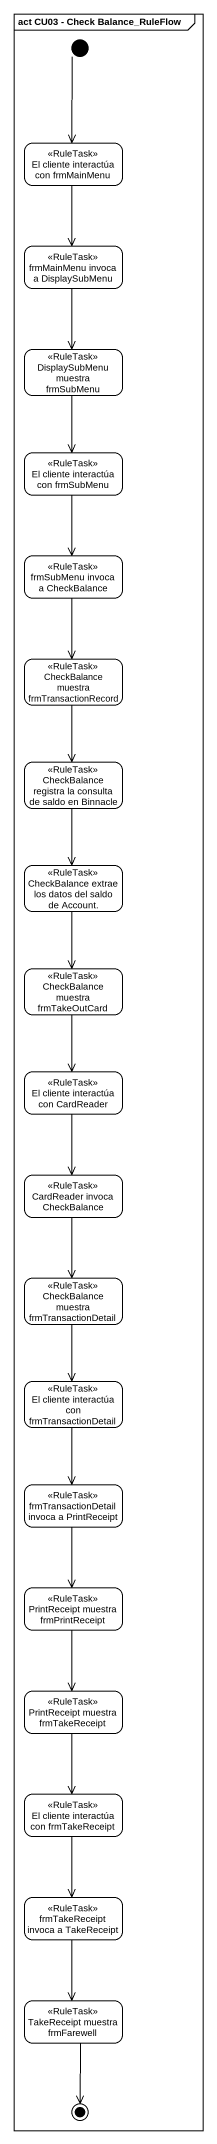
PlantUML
@startuml
mainframe act CU03 - Check Balance_RuleFlow
hide empty description
state "El cliente interactúa con frmMainMenu" as El_cliente_interactúa_con <<RuleTask>>
state "frmMainMenu invoca a DisplaySubMenu" as frmMainMenu_invoca_a <<RuleTask>>
state "DisplaySubMenu muestra frmSubMenu" as DisplaySubMenu_muestra <<RuleTask>>
state "El cliente interactúa con frmSubMenu" as El_cliente_interactúa_con_2 <<RuleTask>>
state "frmSubMenu invoca a CheckBalance" as frmSubMenu_invoca_a <<RuleTask>>
state "CheckBalance muestra frmTransactionRecord" as CheckBalance_muestra <<RuleTask>>
state "CheckBalance registra la consulta de saldo en Binnacle" as CheckBalance_registra_la <<RuleTask>>
state "CheckBalance extrae los datos del saldo de Account." as CheckBalance_extrae_los <<RuleTask>>
state "CheckBalance muestra frmTakeOutCard" as CheckBalance_muestra_2 <<RuleTask>>
state "El cliente interactúa con CardReader" as El_cliente_interactúa_con_3 <<RuleTask>>
state "CardReader invoca CheckBalance" as CardReader_invoca <<RuleTask>>
state "CheckBalance muestra frmTransactionDetail" as CheckBalance_muestra_3 <<RuleTask>>
state "El cliente interactúa con frmTransactionDetail" as El_cliente_interactúa_con_4 <<RuleTask>>
state "frmTransactionDetail invoca a PrintReceipt" as frmTransactionDetail_invoca <<RuleTask>>
state "PrintReceipt muestra frmPrintReceipt" as PrintReceipt_muestra <<RuleTask>>
state "PrintReceipt muestra frmTakeReceipt" as PrintReceipt_muestra_2 <<RuleTask>>
state "El cliente interactúa con frmTakeReceipt" as El_cliente_interactúa_con_5 <<RuleTask>>
state "frmTakeReceipt invoca a TakeReceipt" as frmTakeReceipt_invoca_a <<RuleTask>>
state "TakeReceipt muestra frmFarewell" as TakeReceipt_muestra <<RuleTask>>
[*] --> El_cliente_interactúa_con
El_cliente_interactúa_con --> frmMainMenu_invoca_a
frmMainMenu_invoca_a --> DisplaySubMenu_muestra
DisplaySubMenu_muestra --> El_cliente_interactúa_con_2
El_cliente_interactúa_con_2 --> frmSubMenu_invoca_a
frmSubMenu_invoca_a --> CheckBalance_muestra
CheckBalance_muestra --> CheckBalance_registra_la
CheckBalance_registra_la --> CheckBalance_extrae_los
CheckBalance_extrae_los --> CheckBalance_muestra_2
CheckBalance_muestra_2 --> El_cliente_interactúa_con_3
El_cliente_interactúa_con_3 --> CardReader_invoca
CardReader_invoca --> CheckBalance_muestra_3
CheckBalance_muestra_3 --> El_cliente_interactúa_con_4
El_cliente_interactúa_con_4 --> frmTransactionDetail_invoca
frmTransactionDetail_invoca --> PrintReceipt_muestra
PrintReceipt_muestra --> PrintReceipt_muestra_2
PrintReceipt_muestra_2 --> El_cliente_interactúa_con_5
El_cliente_interactúa_con_5 --> frmTakeReceipt_invoca_a
frmTakeReceipt_invoca_a --> TakeReceipt_muestra
TakeReceipt_muestra --> [*]
@enduml
